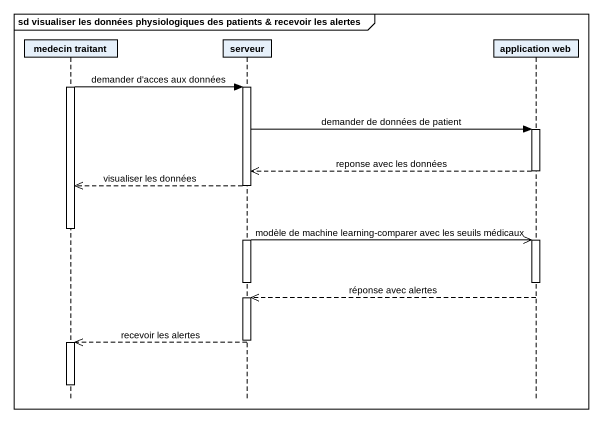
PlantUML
@startuml
mainframe sd visualiser les données physiologiques des patients & recevoir les alertes
hide footbox
participant "medecin traitant" as medecin_traitant
participant serveur
participant "application web" as application_web

activate medecin_traitant
medecin_traitant -> serveur : demander d'acces aux données
activate serveur
serveur -> application_web : demander de données de patient
activate application_web
application_web -->> serveur : reponse avec les données
deactivate application_web
serveur -->> medecin_traitant : visualiser les données
deactivate medecin_traitant
serveur ->> application_web : modèle de machine learning-comparer avec les seuils médicaux
activate application_web
deactivate application_web
deactivate serveur
application_web -->> serveur : réponse avec alertes
activate serveur
deactivate serveur
serveur -->> medecin_traitant : recevoir les alertes
activate medecin_traitant
deactivate medecin_traitant
@enduml
